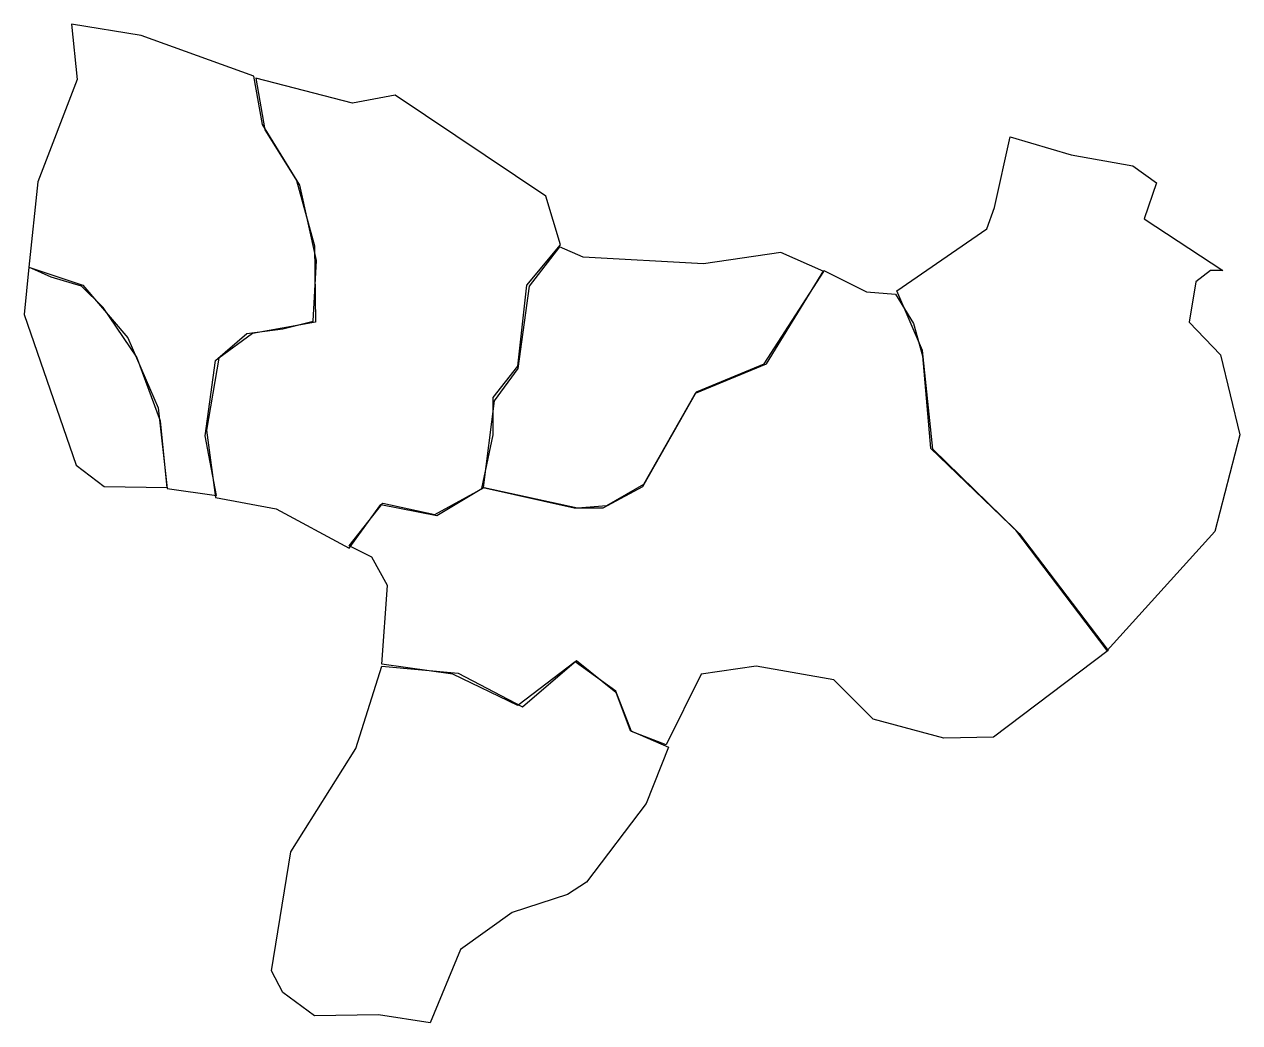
# Model space of a CAD drawing. Extents: x -304 to 314, y 150 to 658.
import ezdxf

# ---------------------------------------------------------------- set-up
doc = ezdxf.new("R2010")
doc.units = 0
doc.layers.add('Layer_1', color=7, linetype='CONTINUOUS')

msp = doc.modelspace()

# ---------------------------------------------------------------- linework, layer by layer
at = {"layer": 'Layer_1', "color": 7}
for points in [[(-231.428568, 421.714284), (-206.285712, 418.285716), (-212, 448.571428), (-206.857144, 486.85714), (-190.857144, 500.571428), (-172.571432, 502.85714), (-157.142856, 506.85714), (-155.428568, 537.714284), (-164, 576.000004), (-182.857144, 606.85714), (-187.428568, 631.428572), (-244.571432, 652.000004), (-280, 657.714284), (-277.142856, 629.714284), (-297.142856, 577.714284), (-301.714288, 534.285716), (-274.285712, 525.14286), (-251.428568, 498.285716), (-236, 462.85714), (-231.428568, 421.714284)], [(-206.857144, 417.14286), (-176, 411.428572), (-138.857144, 391.428572), (-122.857144, 413.714284), (-94.285712, 408.000004), (-71.428571, 421.714284), (-65.714286, 449.14286), (-65.714286, 468.000004), (-53.142857, 484.000004), (-48.571429, 525.14286), (-31.428571, 545.714284), (-38.857143, 570.285716), (-115.428568, 621.714284), (-137.142856, 617.714284), (-186.285712, 630.285716), (-181.714288, 604.000004), (-165.714288, 578.285716), (-156.571432, 545.14286), (-156, 506.285716), (-188, 500.571428), (-205.142856, 488.000004), (-211.428568, 451.428572), (-206.857144, 417.14286)], [(139.428568, 522.285716), (185.142856, 553.714284), (189.142856, 564.571428), (197.142856, 600.571428), (228, 591.428572), (259.428568, 585.714284), (271.428568, 577.14286), (265.142856, 558.85714), (305.142856, 532.571428), (298.857144, 532.571428), (291.428568, 526.85714), (288, 506.285716), (304, 489.714284), (313.714288, 449.14286), (301.142856, 400.000004), (246.285712, 339.428572), (200, 400.571428), (157.714288, 441.714284), (152.571432, 492.000004), (139.428568, 522.285716)], [(-70.857143, 422.285716), (-24.571429, 412.000004), (-9.714286, 412.000004), (10.285714, 422.85714), (37.714286, 470.85714), (72, 485.14286), (102.285712, 532.000004), (80.571432, 541.714284), (41.142857, 536.000004), (-20, 539.428572), (-32, 544.571428), (-47.428571, 524.571428), (-53.142857, 482.85714), (-65.142858, 466.285716), (-70.857143, 422.285716)], [(-301.714288, 534.285716), (-304, 510.285716), (-277.714288, 433.714284), (-263.428568, 422.85714), (-231.428568, 422.285716), (-234.857144, 456.000004), (-246.857144, 488.571428), (-264, 513.714284), (-274.857144, 524.571428), (-290.285712, 529.14286), (-301.714288, 534.285716)], [(-138.857144, 392.571428), (-121.714288, 414.285716), (-95.428568, 408.571428), (-70.285714, 422.285716), (-22.857143, 412.000004), (-8, 413.14286), (10.857143, 424.000004), (37.142857, 470.285716), (73.142858, 485.14286), (102.285712, 532.571428), (124, 521.714284), (138.857144, 520.571428), (148, 505.714284), (152.571432, 489.14286), (156.571432, 442.285716), (201.714288, 398.85714), (246.857144, 339.428572), (188.571432, 295.428572), (163.428568, 294.85714), (127.428568, 304.571428), (107.428568, 324.571428), (68, 331.428572), (40, 327.428572), (22.285714, 291.428572), (4.571429, 298.285716), (-3.428571, 318.85714), (-24, 333.714284), (-53.142857, 311.428572), (-86.285712, 327.428572), (-122.285712, 332.571428), (-119.428568, 372.571428), (-127.428568, 386.85714), (-138.857144, 392.571428)], [(-122.285712, 331.428572), (-83.428568, 328.000004), (-50.857143, 310.85714), (-23.428571, 334.285716), (-3.428571, 318.285716), (4, 298.85714), (23.428571, 290.285716), (12, 261.714284), (-18.285714, 221.714284), (-28, 215.428572), (-56, 206.285716), (-82.285712, 187.428572), (-97.714288, 150.285716), (-124, 154.285716), (-156.571432, 153.714284), (-172.571432, 165.714284), (-178.285712, 176.571428), (-168.571432, 237.14286), (-135.428568, 289.714284), (-122.285712, 331.428572)]]:
    msp.add_lwpolyline(points, close=True, dxfattribs=at)

doc.saveas('drawing.dxf')
